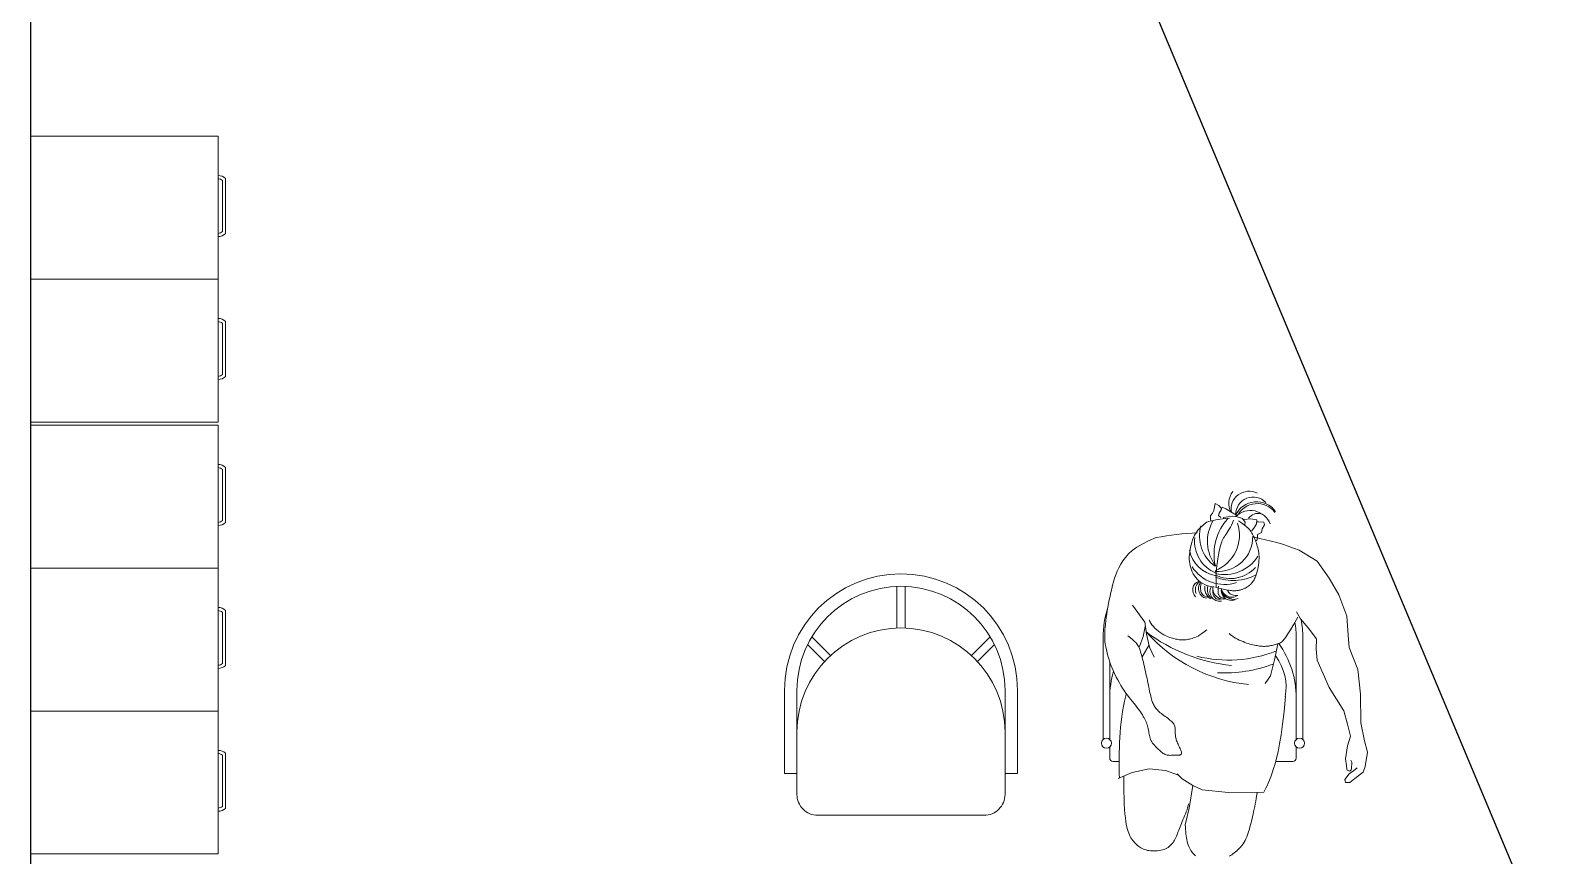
# Model space of a CAD drawing. Header units: millimetres. Extents: x -1911 to 4021, y -174 to 2851.
# Drawn here: x 2188 to 2574.4, y 825.5 to 1034.4 of the extents above; entities that cross this region are included whole.
import ezdxf

# ---------------------------------------------------------------- set-up
doc = ezdxf.new("R2010")
doc.units = ezdxf.units.MM
doc.layers.add('ARREDI attrezzature - furniture', color=175, linetype='Continuous', lineweight=9)

msp = doc.modelspace()

# ---------------------------------------------------------------- linework, layer by layer
at = {"color": 1}
msp.add_line((2574.43, 796.56), (2375.31, 1271.93), dxfattribs=at)
msp.add_line((2188.04, 1045.71), (2188.04, 492.78))
at = {"layer": 'ARREDI attrezzature - furniture'}
for p, q in [((2235.53, 1007.62), (2188.04, 1007.62)), ((2235.53, 1007.62), (2188.04, 1007.62)), ((2188.04, 1007.62), (2188.04, 971.43)), ((2235.53, 1007.62), (2235.53, 971.43)), ((2237.42, 996.92), (2237.42, 982.97)), ((2236.63, 996.42), (2236.63, 983.47)), ((2235.53, 971.43), (2188.04, 971.43)), ((2235.53, 971.43), (2188.04, 971.43)), ((2188.04, 971.43), (2188.04, 935.25)), ((2235.53, 971.43), (2188.04, 971.43)), ((2235.53, 971.43), (2235.53, 935.25)), ((2236.63, 960.23), (2236.63, 947.29)), ((2237.42, 960.73), (2237.42, 946.78)), ((2235.53, 935.25), (2188.04, 935.25)), ((2235.53, 934.46), (2188.04, 934.46)), ((2235.53, 934.46), (2188.04, 934.46)), ((2188.04, 934.46), (2188.04, 898.27)), ((2235.53, 934.46), (2235.53, 898.27)), ((2237.42, 923.75), (2237.42, 909.81)), ((2236.63, 923.25), (2236.63, 910.31)), ((2509.26, 902.83), (2513.82, 900.06)), ((2235.53, 898.27), (2188.04, 898.27)), ((2235.53, 898.27), (2188.04, 898.27)), ((2235.53, 898.27), (2188.04, 898.27)), ((2188.04, 898.27), (2188.04, 862.08)), ((2235.53, 898.27), (2235.53, 862.08)), ((2513.82, 900.06), (2516.85, 895.74)), ((2516.85, 895.74), (2519.33, 891.51)), ((2467.05, 888.85), (2470.21, 884.54)), ((2236.63, 887.06), (2236.63, 874.12)), ((2237.42, 887.56), (2237.42, 873.62)), ((2509.64, 885.43), (2508.62, 887.21)), ((2511.58, 883.12), (2509.64, 885.43)), ((2513.66, 880.34), (2511.58, 883.12)), ((2459.62, 854.87), (2459.62, 880.59)), ((2508.53, 854.87), (2508.53, 880.59)), ((2510.22, 854.87), (2510.22, 880.59)), ((2513.61, 877.74), (2513.66, 880.34)), ((2513.87, 874.96), (2513.61, 877.74)), ((2461.31, 854.87), (2461.31, 874.51)), ((2516.85, 868.03), (2513.87, 874.96)), ((2520.59, 862.09), (2516.85, 868.03)), ((2235.53, 862.08), (2188.04, 862.08)), ((2235.53, 862.08), (2188.04, 862.08)), ((2188.04, 862.08), (2188.04, 825.89)), ((2235.53, 862.08), (2188.04, 862.08)), ((2235.53, 862.08), (2235.53, 825.89)), ((2521.53, 858.73), (2520.59, 862.09)), ((2236.63, 850.88), (2236.63, 837.93)), ((2237.42, 851.38), (2237.42, 837.43)), ((2461.31, 850.13), (2461.31, 852.99)), ((2508.53, 850.13), (2508.53, 852.99)), ((2463.7, 849.29), (2462.15, 849.29)), ((2507.69, 849.29), (2503.31, 849.29)), ((2235.53, 825.89), (2188.04, 825.89))]:
    msp.add_line(p, q, dxfattribs=at)
for points in [[(2489.65, 913.34), (2488.93, 914.14), (2487.97, 914.61), (2487.71, 912.89), (2487.34, 912.21), (2486.84, 911.53), (2486.82, 910.74), (2486.93, 910.36)], [(2493.39, 911.63), (2491.96, 912.51), (2490.73, 913.3), (2489.76, 913.69), (2489.54, 912.99), (2489.01, 912.17), (2488.81, 911.61), (2489.4, 911.04)], [(2485.78, 909.91), (2484.93, 909.18), (2484.23, 908.49), (2483.65, 907.84), (2483.18, 907.21), (2482.81, 906.59), (2482.51, 905.99), (2482.28, 905.39), (2482.08, 904.79), (2481.91, 904.19), (2481.76, 903.57), (2481.64, 902.96), (2481.55, 902.35), (2481.49, 901.74), (2481.46, 901.14), (2481.46, 900.54), (2481.5, 899.96), (2481.57, 899.4), (2481.67, 898.85), (2481.81, 898.31), (2481.99, 897.8), (2482.21, 897.3), (2482.46, 896.81), (2482.75, 896.35), (2483.08, 895.9), (2483.44, 895.47), (2483.86, 895.07), (2484.33, 894.69), (2484.87, 894.34), (2485.47, 894.04), (2486.16, 893.78), (2486.92, 893.57), (2487.79, 893.42)], [(2485.78, 909.91), (2486.77, 910.16), (2487.55, 910.35), (2488.19, 910.5), (2488.75, 910.6), (2489.31, 910.68), (2489.92, 910.75), (2490.67, 910.81), (2491.62, 910.88)], [(2493.88, 910.27), (2494.69, 909.7), (2495.36, 909.2), (2495.89, 908.77), (2496.32, 908.38), (2496.66, 908.04), (2496.93, 907.72), (2497.15, 907.42), (2497.33, 907.13), (2497.5, 906.83), (2497.66, 906.52), (2497.81, 906.21), (2497.94, 905.89), (2498.07, 905.57), (2498.2, 905.23), (2498.32, 904.89), (2498.44, 904.54), (2498.57, 904.18), (2498.68, 903.81), (2498.79, 903.43), (2498.89, 903.03), (2498.98, 902.61), (2499.05, 902.18), (2499.1, 901.71), (2499.12, 901.22), (2499.11, 900.7), (2499.09, 900.16), (2499.03, 899.62), (2498.96, 899.06), (2498.87, 898.52), (2498.77, 898), (2498.66, 897.5), (2498.54, 897.03), (2498.41, 896.62), (2498.28, 896.24), (2498.14, 895.9), (2498, 895.6), (2497.85, 895.32), (2497.71, 895.08), (2497.55, 894.85), (2497.4, 894.65), (2497.24, 894.46), (2497.08, 894.29), (2496.91, 894.12), (2496.75, 893.98), (2496.59, 893.84), (2496.43, 893.71), (2496.27, 893.6), (2496.11, 893.49), (2495.95, 893.39), (2495.8, 893.3), (2495.65, 893.22), (2495.5, 893.15), (2495.34, 893.07), (2495.18, 893.01), (2495.02, 892.95), (2494.86, 892.89), (2494.68, 892.83), (2494.5, 892.77), (2494.31, 892.72), (2494.12, 892.67), (2493.91, 892.63), (2493.69, 892.6), (2493.46, 892.57), (2493.22, 892.55), (2492.97, 892.54), (2492.7, 892.54), (2492.42, 892.55), (2492.13, 892.57), (2491.82, 892.6), (2491.49, 892.65), (2491.15, 892.7), (2490.79, 892.76), (2490.42, 892.83), (2490.03, 892.92), (2489.65, 893.01), (2489.28, 893.1), (2488.93, 893.19), (2488.61, 893.29), (2488.32, 893.38), (2488.08, 893.46)], [(2488.29, 893.36), (2488.25, 895.12), (2488.28, 896.72), (2488.36, 898.17), (2488.49, 899.47), (2488.65, 900.63), (2488.82, 901.66), (2489.01, 902.55), (2489.19, 903.3), (2489.36, 903.94), (2489.51, 904.47), (2489.66, 904.91), (2489.82, 905.28), (2489.98, 905.61), (2490.15, 905.92), (2490.34, 906.22), (2490.55, 906.53), (2490.78, 906.88), (2491.04, 907.26), (2491.31, 907.68), (2491.59, 908.14), (2491.88, 908.64), (2492.15, 909.18), (2492.42, 909.77), (2492.66, 910.4)], [(2495.52, 909.22), (2495.59, 909.94), (2494.89, 910.82), (2493.55, 911.25), (2492.33, 911.38), (2490.12, 911.11), (2490.09, 910.82)], [(2495.3, 910.56), (2497.06, 910.73), (2498.56, 910.5), (2498.45, 909.49), (2497.99, 908.6), (2497.25, 907.73)], [(2498.51, 909.99), (2499.02, 910.01), (2500.32, 909.94), (2500.46, 909.2), (2499.92, 908.24), (2499.75, 907.32), (2498.74, 906.77), (2498.7, 906.34), (2498.6, 905.41), (2498.42, 905.14)], [(2473.06, 905.98), (2471.14, 905.18), (2469.51, 904.36), (2468.15, 903.53), (2467.01, 902.69), (2466.07, 901.84), (2465.29, 900.98), (2464.65, 900.11), (2464.11, 899.24), (2463.63, 898.37), (2463.22, 897.49), (2462.86, 896.6), (2462.55, 895.72), (2462.27, 894.82), (2462.02, 893.92), (2461.8, 893.01), (2461.59, 892.09), (2461.39, 891.17), (2461.2, 890.24), (2461.02, 889.31), (2460.85, 888.39), (2460.69, 887.48), (2460.55, 886.6), (2460.42, 885.74), (2460.31, 884.91), (2460.21, 884.11), (2460.13, 883.35), (2460.08, 882.61), (2460.05, 881.89), (2460.04, 881.18), (2460.06, 880.47), (2460.11, 879.76), (2460.19, 879.04), (2460.3, 878.31), (2460.45, 877.56), (2460.62, 876.8), (2460.83, 876.03), (2461.06, 875.25), (2461.32, 874.48), (2461.61, 873.7), (2461.92, 872.93), (2462.25, 872.17), (2462.6, 871.41), (2462.97, 870.67), (2463.35, 869.94), (2463.75, 869.23), (2464.16, 868.54), (2464.57, 867.87), (2464.99, 867.24), (2465.42, 866.63), (2465.84, 866.05), (2466.26, 865.5), (2466.68, 864.97), (2467.08, 864.47), (2467.47, 863.99), (2467.84, 863.53), (2468.19, 863.08), (2468.52, 862.66), (2468.82, 862.25), (2469.1, 861.86), (2469.36, 861.47), (2469.6, 861.1), (2469.81, 860.73), (2470.01, 860.38), (2470.2, 860.02), (2470.36, 859.67), (2470.51, 859.33), (2470.64, 858.98), (2470.76, 858.64), (2470.86, 858.3), (2470.96, 857.95), (2471.04, 857.61), (2471.11, 857.27), (2471.18, 856.92), (2471.24, 856.57), (2471.3, 856.23), (2471.37, 855.89), (2471.45, 855.55), (2471.54, 855.21), (2471.66, 854.88), (2471.8, 854.57), (2471.98, 854.26), (2472.18, 853.96), (2472.4, 853.67), (2472.64, 853.39), (2472.89, 853.11), (2473.15, 852.85), (2473.41, 852.6), (2473.67, 852.36), (2473.92, 852.13), (2474.16, 851.91), (2474.41, 851.7), (2474.65, 851.51), (2474.88, 851.35), (2475.13, 851.2), (2475.37, 851.08), (2475.62, 850.98), (2475.88, 850.92), (2476.14, 850.88), (2476.41, 850.86), (2476.68, 850.85), (2476.94, 850.86), (2477.2, 850.87), (2477.46, 850.89), (2477.71, 850.9), (2477.95, 850.91), (2478.18, 850.91), (2478.4, 850.91), (2478.6, 850.91), (2478.79, 850.92), (2478.95, 850.94), (2479.1, 850.97), (2479.22, 851.02), (2479.32, 851.09), (2479.39, 851.17), (2479.44, 851.28), (2479.47, 851.41), (2479.47, 851.56), (2479.45, 851.73), (2479.41, 851.92), (2479.34, 852.13), (2479.25, 852.35), (2479.13, 852.6), (2479.01, 852.86), (2478.87, 853.13), (2478.74, 853.4), (2478.6, 853.68), (2478.47, 853.96), (2478.35, 854.24), (2478.25, 854.51), (2478.16, 854.77), (2478.09, 855.03), (2478.03, 855.29), (2477.98, 855.54), (2477.95, 855.79), (2477.92, 856.03), (2477.91, 856.27), (2477.9, 856.51), (2477.9, 856.75), (2477.89, 856.98), (2477.89, 857.21), (2477.89, 857.43), (2477.87, 857.65), (2477.85, 857.86), (2477.82, 858.06), (2477.77, 858.26), (2477.71, 858.45), (2477.62, 858.64), (2477.51, 858.82), (2477.38, 859.01), (2477.22, 859.2), (2477.04, 859.39), (2476.82, 859.59), (2476.56, 859.8), (2476.28, 860.02), (2475.98, 860.25), (2475.66, 860.48), (2475.34, 860.71), (2475.02, 860.95), (2474.7, 861.19), (2474.4, 861.42), (2474.12, 861.66), (2473.86, 861.89), (2473.61, 862.12), (2473.39, 862.35), (2473.18, 862.58), (2472.99, 862.81), (2472.82, 863.04), (2472.66, 863.26), (2472.52, 863.49), (2472.39, 863.72), (2472.27, 863.96), (2472.16, 864.21), (2472.05, 864.48), (2471.96, 864.77), (2471.86, 865.09), (2471.77, 865.43), (2471.68, 865.81), (2471.59, 866.22), (2471.5, 866.66), (2471.41, 867.13), (2471.31, 867.62), (2471.21, 868.13), (2471.1, 868.66), (2470.99, 869.21), (2470.87, 869.77), (2470.75, 870.34), (2470.62, 870.92), (2470.49, 871.51), (2470.35, 872.09), (2470.22, 872.68), (2470.08, 873.27), (2469.95, 873.84), (2469.82, 874.41), (2469.69, 874.97), (2469.56, 875.51), (2469.43, 876.04), (2469.29, 876.54), (2469.14, 877.02), (2468.99, 877.48), (2468.82, 877.91), (2468.64, 878.3), (2468.43, 878.68), (2468.18, 879.05), (2467.88, 879.42), (2467.51, 879.79), (2467.07, 880.19), (2466.55, 880.62), (2465.92, 881.09)], [(2407.39, 893.63), (2407.39, 883.09)], [(2409.5, 893.63), (2409.5, 883.09)], [(2486.35, 890.81), (2485.82, 890.97), (2485.39, 891.16), (2485.06, 891.37), (2484.81, 891.6), (2484.62, 891.85), (2484.49, 892.1), (2484.4, 892.37), (2484.34, 892.64), (2484.31, 892.91), (2484.29, 893.17), (2484.29, 893.43), (2484.31, 893.66), (2484.34, 893.88), (2484.39, 894.07), (2484.46, 894.23), (2484.54, 894.34)], [(2487.68, 890.38), (2487.09, 890.7), (2486.64, 891.09), (2486.34, 891.51), (2486.14, 891.97), (2486.05, 892.42), (2486.03, 892.87), (2486.07, 893.29), (2486.14, 893.66)], [(2489.73, 890.52), (2489.35, 890.43), (2489.04, 890.38), (2488.79, 890.37), (2488.58, 890.4), (2488.42, 890.45), (2488.3, 890.51), (2488.19, 890.6), (2488.09, 890.68), (2488, 890.77), (2487.9, 890.86), (2487.81, 890.96), (2487.73, 891.07), (2487.65, 891.2), (2487.58, 891.36), (2487.52, 891.54), (2487.47, 891.75), (2487.43, 892), (2487.4, 892.27), (2487.39, 892.55), (2487.39, 892.83), (2487.41, 893.08), (2487.45, 893.3), (2487.51, 893.47), (2487.59, 893.58)], [(2490.47, 890.59), (2490.12, 890.64), (2489.83, 890.72), (2489.58, 890.81), (2489.38, 890.93), (2489.22, 891.05), (2489.09, 891.19), (2488.99, 891.32), (2488.91, 891.46), (2488.84, 891.6), (2488.79, 891.75), (2488.75, 891.92), (2488.74, 892.14), (2488.73, 892.4), (2488.75, 892.74), (2488.78, 893.15), (2488.83, 893.67)], [(2492.14, 890.62), (2491.52, 890.75), (2491.03, 890.89), (2490.66, 891.02), (2490.38, 891.16), (2490.18, 891.3), (2490.05, 891.43), (2489.96, 891.56), (2489.89, 891.68), (2489.84, 891.8), (2489.8, 891.92), (2489.76, 892.05), (2489.73, 892.2), (2489.69, 892.37), (2489.66, 892.56), (2489.62, 892.8), (2489.57, 893.08)], [(2493.74, 891.32), (2493.13, 891.33), (2492.61, 891.41), (2492.17, 891.56), (2491.82, 891.75), (2491.55, 891.97), (2491.36, 892.21), (2491.24, 892.46), (2491.2, 892.69)], [(2519.33, 891.51), (2521.35, 886.06), (2521.67, 881.27), (2521.9, 878.16), (2524.11, 872.61), (2524.84, 866.37), (2524.9, 859.09), (2525.81, 854.51), (2526.62, 851.63), (2525.96, 848.06), (2525.48, 846.62), (2523.39, 844.98), (2522.08, 843.99), (2521, 844.02), (2520.88, 844.73), (2521.91, 846.2), (2523.04, 846.97), (2523.96, 847.72)], [(2485.89, 882.67), (2485.25, 882.13), (2484.67, 881.7), (2484.15, 881.35), (2483.68, 881.07), (2483.25, 880.86), (2482.85, 880.7), (2482.49, 880.57), (2482.15, 880.47), (2481.83, 880.38), (2481.53, 880.3), (2481.24, 880.23), (2480.96, 880.18), (2480.68, 880.13), (2480.4, 880.1), (2480.12, 880.08), (2479.84, 880.07), (2479.54, 880.08), (2479.23, 880.1), (2478.92, 880.14), (2478.59, 880.18), (2478.26, 880.24), (2477.92, 880.31), (2477.58, 880.4), (2477.23, 880.49), (2476.87, 880.59), (2476.51, 880.71), (2476.14, 880.85), (2475.77, 881.01), (2475.38, 881.19), (2474.98, 881.41), (2474.56, 881.66), (2474.12, 881.95), (2473.67, 882.28), (2473.21, 882.64), (2472.77, 883.03), (2472.36, 883.45), (2472, 883.88), (2471.69, 884.32), (2471.47, 884.76), (2471.34, 885.19)], [(2508.93, 885.83), (2507.91, 884.05), (2507.09, 882.65), (2506.43, 881.59), (2505.91, 880.8), (2505.5, 880.25), (2505.16, 879.87), (2504.87, 879.62), (2504.61, 879.44), (2504.34, 879.3), (2504.07, 879.17), (2503.8, 879.06), (2503.52, 878.97), (2503.25, 878.88), (2502.98, 878.81), (2502.71, 878.75), (2502.45, 878.7), (2502.19, 878.65), (2501.95, 878.6), (2501.7, 878.56), (2501.47, 878.52), (2501.23, 878.49), (2500.99, 878.47), (2500.76, 878.46), (2500.52, 878.45), (2500.27, 878.45), (2500.02, 878.46), (2499.76, 878.47), (2499.49, 878.5), (2499.21, 878.53), (2498.92, 878.57), (2498.61, 878.63), (2498.29, 878.69), (2497.94, 878.76), (2497.58, 878.84), (2497.2, 878.93), (2496.8, 879.04), (2496.39, 879.16), (2495.96, 879.3), (2495.52, 879.46), (2495.06, 879.64), (2494.59, 879.83), (2494.12, 880.05), (2493.65, 880.28), (2493.18, 880.54), (2492.74, 880.81), (2492.32, 881.1), (2491.93, 881.41), (2491.58, 881.74)], [(2470.31, 883.48), (2469.75, 880.98), (2468.88, 878.41)], [(2470.16, 884.68), (2470.63, 881.57), (2471.41, 878.27), (2472.58, 875.73)], [(2384.8, 878.92), (2389.09, 874.63)], [(2385.85, 880.85), (2390.58, 876.12)], [(2431.05, 880.85), (2426.32, 876.12)], [(2432.1, 878.92), (2427.81, 874.63)], [(2471.28, 878.83), (2469.77, 876.25), (2469.51, 875.78)], [(2503.87, 879.09), (2503.14, 875.35), (2502.02, 870.97), (2500.68, 869.02)], [(2382.1, 867.3), (2382.1, 846.22), (2378.94, 846.22), (2378.94, 867.3)], [(2434.8, 867.3), (2434.8, 846.22), (2437.96, 846.22), (2437.96, 867.3)], [(2465.47, 866.33), (2465.35, 865.91), (2465.06, 864.59), (2464.8, 863.28), (2464.58, 861.96), (2464.38, 860.64), (2464.21, 859.31), (2464.07, 858), (2463.96, 856.68), (2463.86, 855.38), (2463.79, 854.09), (2463.75, 852.83), (2463.72, 851.58), (2463.7, 850.38), (2463.7, 849.22), (2463.71, 848.11), (2463.72, 847.07), (2463.74, 846.1), (2463.75, 845.21)], [(2505.83, 865.72), (2505.46, 861.97), (2505.08, 858.76), (2504.7, 856.03), (2504.31, 853.73), (2503.92, 851.78), (2503.54, 850.13), (2503.16, 848.73), (2502.8, 847.5), (2502.44, 846.41), (2502.1, 845.42), (2501.77, 844.55), (2501.46, 843.77), (2501.15, 843.1), (2500.87, 842.51), (2500.59, 842), (2500.33, 841.57)], [(2521.53, 858.73), (2522.3, 855.73), (2521.48, 853.3), (2520.97, 850), (2521.22, 848.29), (2521.35, 847.32), (2521.43, 847.13)], [(2478.76, 845.82), (2475.43, 847.04), (2471.28, 847.48), (2466.98, 846.55), (2463.45, 844.97)], [(2521.43, 847.13), (2522.14, 846.87), (2522.45, 847.15), (2522.52, 847.42), (2522.58, 849.13), (2522.4, 849.66)], [(2464.92, 845.65), (2464.91, 843.56), (2464.92, 841.69), (2464.95, 840.02), (2465, 838.54), (2465.07, 837.23), (2465.15, 836.08), (2465.26, 835.06), (2465.37, 834.17), (2465.5, 833.39), (2465.63, 832.7), (2465.78, 832.1), (2465.94, 831.57), (2466.11, 831.11), (2466.3, 830.69), (2466.49, 830.32), (2466.69, 829.97), (2466.91, 829.64), (2467.13, 829.33), (2467.37, 829.03), (2467.61, 828.75), (2467.86, 828.49), (2468.12, 828.24), (2468.38, 828.01), (2468.66, 827.8), (2468.93, 827.6), (2469.22, 827.42), (2469.52, 827.26), (2469.83, 827.12), (2470.16, 826.99), (2470.5, 826.89), (2470.86, 826.8), (2471.25, 826.73), (2471.66, 826.68), (2472.08, 826.65), (2472.52, 826.64), (2472.96, 826.65), (2473.4, 826.68), (2473.84, 826.74), (2474.27, 826.82), (2474.68, 826.92), (2475.06, 827.05), (2475.42, 827.2), (2475.76, 827.37), (2476.08, 827.56), (2476.38, 827.78), (2476.65, 828.01), (2476.9, 828.26), (2477.14, 828.52), (2477.35, 828.8), (2477.54, 829.1), (2477.72, 829.41), (2477.89, 829.73), (2478.05, 830.07), (2478.2, 830.42), (2478.35, 830.78), (2478.49, 831.16), (2478.64, 831.54), (2478.79, 831.94), (2478.95, 832.34), (2479.11, 832.76), (2479.28, 833.19), (2479.46, 833.63), (2479.65, 834.09), (2479.85, 834.55), (2480.06, 835.03), (2480.28, 835.52), (2480.49, 836.01), (2480.7, 836.52), (2480.89, 837.03), (2481.04, 837.54), (2481.17, 838.06), (2481.25, 838.58)], [(2484.71, 842.13), (2482.31, 843.22), (2479.68, 844.9), (2478.42, 846.16)], [(2482.31, 843.22), (2481.41, 837.44), (2480.45, 833.22)], [(2500.33, 841.57), (2491.35, 841.41), (2484.71, 842.13)], [(2498.67, 841.54), (2498.64, 841.33), (2498.57, 840.97), (2498.49, 840.49), (2498.39, 839.92), (2498.27, 839.28), (2498.15, 838.59), (2498.02, 837.9), (2497.88, 837.22), (2497.75, 836.57), (2497.62, 835.95), (2497.49, 835.37), (2497.36, 834.81), (2497.23, 834.26), (2497.09, 833.74), (2496.96, 833.22), (2496.82, 832.71), (2496.67, 832.2), (2496.52, 831.7), (2496.36, 831.2), (2496.19, 830.7), (2496, 830.22), (2495.8, 829.75), (2495.57, 829.3), (2495.33, 828.86), (2495.06, 828.44), (2494.78, 828.05), (2494.47, 827.67), (2494.16, 827.32), (2493.83, 826.99), (2493.5, 826.68), (2493.17, 826.4), (2492.84, 826.14), (2492.52, 825.91), (2492.21, 825.7), (2491.9, 825.51), (2491.6, 825.35)], [(2483.05, 825.45), (2482.79, 825.66), (2482.54, 825.89), (2482.3, 826.15), (2482.07, 826.43), (2481.86, 826.74), (2481.67, 827.07), (2481.49, 827.42), (2481.32, 827.8), (2481.18, 828.19), (2481.04, 828.61), (2480.93, 829.05), (2480.82, 829.51), (2480.74, 829.99), (2480.66, 830.48), (2480.6, 831), (2480.55, 831.53), (2480.51, 832.08), (2480.47, 832.64), (2480.45, 833.22)]]:
    msp.add_lwpolyline(points, dxfattribs=at)
msp.add_lwpolyline([(2434.8, 846.22), (2434.8, 840.95, -0.414214), (2429.53, 835.68), (2387.37, 835.68, -0.414214), (2382.1, 840.95), (2382.1, 846.22)], format="xyb", dxfattribs=at)
for centre in [(2460.47, 853.93), (2509.37, 853.93)]:
    msp.add_circle(centre, 1.26, dxfattribs=at)
for centre, radius, start, end in [((2235.61, 995.08), 2.58, 45.3449, 91.6066), ((2235.41, 995.01), 1.86, 49.0968, 86.2885), ((2235.41, 984.88), 1.86, 273.7115, 310.9032), ((2235.61, 984.81), 2.58, 268.3934, 314.6551), ((2235.61, 958.89), 2.58, 45.3449, 91.6066), ((2235.41, 958.83), 1.86, 49.0968, 86.2885), ((2235.41, 948.69), 1.86, 273.7115, 310.9032), ((2235.61, 948.62), 2.58, 268.3934, 314.6551), ((2235.61, 921.92), 2.58, 45.3449, 91.6066), ((2235.41, 921.85), 1.86, 49.0968, 86.2885), ((2496.47, 914.67), 5, 143.1104, 207.6706), ((2496.56, 913.19), 4.54, 62.726, 190.8093), ((2497.64, 911.79), 4.46, 43.6618, 179.8144), ((2498.52, 909.15), 5.92, 35.9184, 154.9158), ((2496.95, 907.5), 5.36, 21.2383, 133.8541), ((2498.65, 908.98), 5.62, 36.9618, 152.9104), ((2498.85, 909.24), 2.89, 75.5625, 145.3013), ((2235.41, 911.71), 1.86, 273.7115, 310.9032), ((2235.61, 911.64), 2.58, 268.3934, 314.6551), ((2493.32, 906.37), 9.28, 163.6159, 234.977), ((2496.6, 905.04), 10.54, 150.1258, 216.5757), ((2501.07, 901.81), 13.35, 137.6655, 192.2445), ((2484.49, 906.64), 9.67, 291.4005, 17.9319), ((2485.74, 842), 65.22, 91.9949, 101.2108), ((2491.52, 905.08), 8.74, 174.1063, 247.8958), ((2488.76, 906.15), 8.75, 264.9962, 1.0571), ((2485.74, 842), 65.22, 68.8582, 79.289), ((2489.51, 904.43), 8.18, 191.5104, 260.9963), ((2490.44, 906.5), 9.86, 256.1815, 328.1049), ((2408.45, 867.3), 29.51, 360, 180), ((2490.4, 903.97), 9.85, 213.0904, 287.9722), ((2492.66, 907.26), 12.16, 247.7573, 298.0214), ((2491.88, 904.14), 8.52, 243.7547, 318.1359), ((2408.45, 867.3), 26.35, 360, 180), ((2484.66, 892.72), 2.35, 110.3668, 226.2455), ((2485.42, 892.79), 2.44, 127.93, 203.0373), ((2486.2, 893.04), 2.44, 140.9593, 259.9662), ((2488.25, 893.09), 2.9, 167.1839, 242.8091), ((2489.13, 892.34), 2.45, 150.0657, 280.6941), ((2490.09, 893.11), 2.68, 172.2852, 283.2773), ((2492.32, 893.77), 2.87, 193.4892, 290.9372), ((2492.18, 892.69), 2.63, 171.2633, 288.4726), ((2492.74, 893.52), 3.18, 190.3992, 290.8473), ((2235.61, 885.73), 2.58, 45.3449, 91.6066), ((2235.41, 885.66), 1.86, 49.0968, 86.2885), ((2484.92, 880.59), 25.3, 162.1949, 180), ((2484.92, 880.59), 25.3, 0, 10.6358), ((2408.45, 856.76), 26.35, 360, 180), ((2496.49, 916.44), 43.03, 232.9194, 264.2228), ((2500.65, 908.74), 40.2, 221.7385, 263.9446), ((2484.92, 880.59), 23.61, 0, 9.6543), ((2491.34, 908.34), 33.36, 256.1395, 291.405), ((2484.92, 865.41), 23.61, 0, 35.687), ((2235.41, 875.52), 1.86, 273.7115, 310.9032), ((2235.61, 875.46), 2.58, 268.3934, 314.6551), ((2490.38, 906.54), 34.82, 267.0374, 290.6534), ((2492.78, 868.09), 13.19, 349.3414, 36.6902), ((2484.92, 865.41), 23.61, 163.5409, 180), ((2235.61, 849.54), 2.58, 45.3449, 91.6066), ((2235.41, 849.47), 1.86, 49.0968, 86.2885), ((2462.15, 850.13), 0.843, 180, 270), ((2507.69, 850.13), 0.843, 270, 0), ((2235.41, 839.34), 1.86, 273.7115, 310.9032), ((2235.61, 839.27), 2.58, 268.3934, 314.6551)]:
    msp.add_arc(centre, radius, start, end, dxfattribs=at)

doc.saveas('drawing.dxf')
